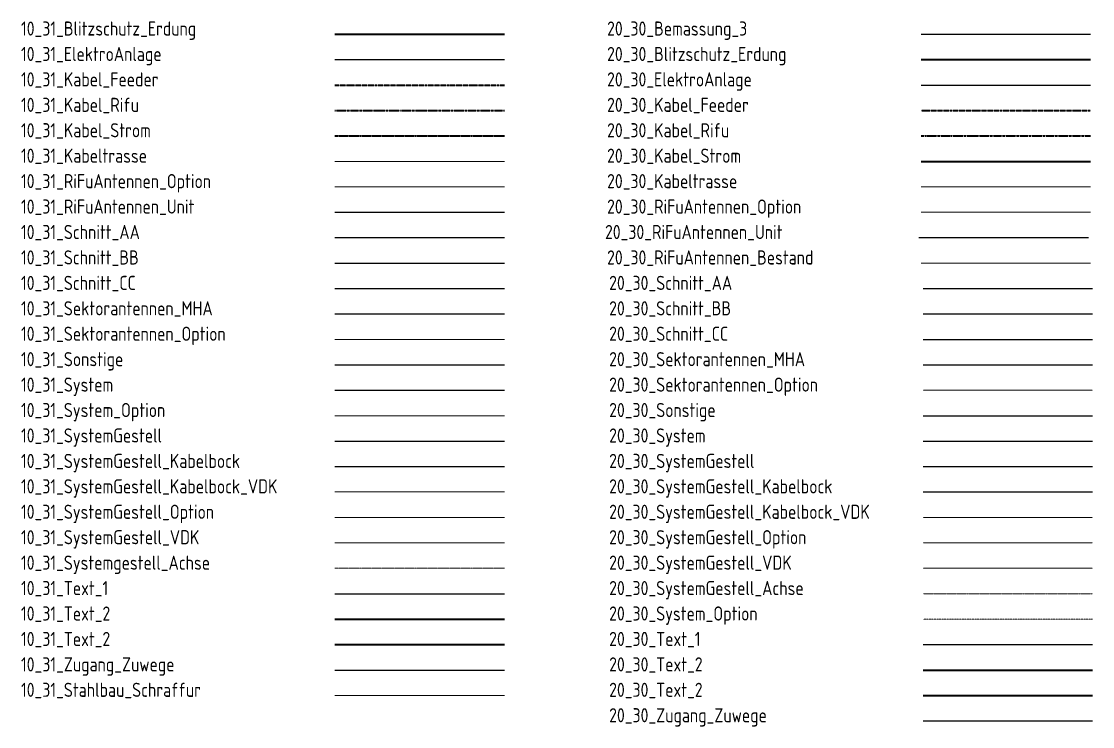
# Model space of a CAD drawing. Header units: millimetres. Extents: x -139278 to 641613, y -260926 to 217780.
# Drawn here: x 18689 to 37653, y -27145 to -14663 of the extents above; entities that cross this region are included whole.
import ezdxf
from ezdxf.enums import TextEntityAlignment as Align

# ---------------------------------------------------------------- set-up
doc = ezdxf.new("R2010")
doc.units = ezdxf.units.MM
for name, pattern in [('ACAD_ISO08W100', [36, 24, -3, 6, -3]), ('ACAD_ISO09W100', [45, 24, -3, 6, -3, 6, -3]), ('ACAD_ISO13W100', [36, 12, -3, 12, -3, 0, -3, 0, -3]), ('ACAD_ISO15W100', [39, 12, -3, 12, -3, 0, -3, 0, -3, 0, -3]), ('AUSGEZOGEN', [0]), ('GESTRICHELT', [0.75, 0.5, -0.25]), ('MITTE', [50.8, 31.75, -6.35, 6.35, -6.35])]:
    doc.linetypes.add(name, pattern=pattern)
for name, color, linetype, lineweight in [('10_31_Blitzschutz_Erdung', 30, 'ACAD_ISO09W100', 35), ('10_31_ElektroAnlage', 7, 'Continuous', 25), ('10_31_Kabel_Feeder', 21, 'ACAD_ISO13W100', 35), ('10_31_Kabel_Rifu', 121, 'ACAD_ISO15W100', 35), ('10_31_Kabel_Strom', 7, 'MITTE', 35), ('10_31_Kabeltrasse', 7, 'Continuous', 18), ('10_31_RiFuAntenne_Option', 121, 'GESTRICHELT', 18), ('10_31_RiFuAntenne_Unit', 141, 'Continuous', 25), ('10_31_Schnitt_AA', 7, 'Continuous', 25), ('10_31_Schnitt_BB', 7, 'Continuous', 25), ('10_31_Schnitt_CC', 7, 'Continuous', 25), ('10_31_Sektorantenne_MHA', 21, 'Continuous', 25), ('10_31_Sektorantenne_Option', 41, 'GESTRICHELT', 18), ('10_31_Sonstiges', 7, 'Continuous', 25), ('10_31_Stahlbau_Schraffur', 252, 'Continuous', 18), ('10_31_System', 81, 'Continuous', 25), ('10_31_System_Option', 61, 'GESTRICHELT', 18), ('10_31_SystemGestell', 6, 'Continuous', 25), ('10_31_SystemGestell_Kabelbock', 6, 'Continuous', 25), ('10_31_SystemGestell_Kabelbock_VDK', 16, 'GESTRICHELT', 18), ('10_31_SystemGestell_Option', 16, 'GESTRICHELT', 18), ('10_31_SystemGestell_VDK', 16, 'GESTRICHELT', 18), ('10_31_SystemGestellAchse', 61, 'MITTE', 18), ('10_31_Text_1', 7, 'Continuous', 25), ('10_31_Text_2', 2, 'Continuous', 25), ('10_31_Text_3', 3, 'Continuous', 25), ('10_31_Zugang_Zuwege', 3, 'Continuous', 25), ('20_30_Bemassung_3', 7, 'Continuous', 25), ('20_30_Blitzschutz_Erdung', 7, 'ACAD_ISO09W100', 35), ('20_30_ElektroAnlage', 7, 'Continuous', 25), ('20_30_Kabel_Feeder', 7, 'ACAD_ISO13W100', 35), ('20_30_Kabel_Rifu', 7, 'ACAD_ISO15W100', 35), ('20_30_Kabel_Strom', 7, 'ACAD_ISO08W100', 35), ('20_30_Kabeltrasse', 7, 'Continuous', 18), ('20_30_RifuAntenne_Option', 7, 'GESTRICHELT', 18), ('20_30_RiFuAntenne_Unit', 7, 'Continuous', 25), ('20_30_RiFuAntennen_Bestand', 7, 'AUSGEZOGEN', 18), ('20_30_Schnitt_AA', 7, 'Continuous', 25), ('20_30_Schnitt_BB', 7, 'Continuous', 25), ('20_30_Schnitt_CC', 7, 'Continuous', 25), ('20_30_Sektorantenne_MHA', 7, 'Continuous', 25), ('20_30_Sektorantenne_Option', 7, 'GESTRICHELT', 18), ('20_30_Sonstige', 7, 'Continuous', 25), ('20_30_System', 7, 'Continuous', 25), ('20_30_SystemGestell', 7, 'Continuous', 25), ('20_30_SystemGestell_Achse', 7, 'MITTE', 18), ('20_30_SystemGestell_Kabelbock', 7, 'Continuous', 25), ('20_30_SystemGestell_Kabelbock_VDK', 7, 'GESTRICHELT', 18), ('20_30_SystemGestell_Option', 7, 'GESTRICHELT', 18), ('20_30_SystemGestell_VDK', 7, 'GESTRICHELT', 18), ('20_30_Sytem_Option', 7, 'GESTRICHELT', 18), ('20_30_Text_1', 7, 'Continuous', 25), ('20_30_Text_2', 7, 'Continuous', 25), ('20_30_Text_3', 7, 'Continuous', 25), ('20_30_Zugang_Zuwege', 7, 'Continuous', 25)]:
    doc.layers.add(name, color=color, linetype=linetype, lineweight=lineweight)
doc.styles.add('ISOCP', font='ISOCP', dxfattribs={"width": 0.9})

msp = doc.modelspace()

# ---------------------------------------------------------------- linework, layer by layer
at = {"layer": '10_31_Blitzschutz_Erdung'}
msp.add_line((24240.398, -14888.984), (27240.398, -14888.984), dxfattribs=at)
at = {"layer": '10_31_ElektroAnlage'}
msp.add_line((24240.398, -15339.195), (27240.398, -15339.195), dxfattribs=at)
at = {"layer": '10_31_Kabel_Feeder', "color": 5, "ltscale": 0.1}
msp.add_line((24240.398, -15789.406), (27240.398, -15789.406), dxfattribs=at)
at = {"layer": '10_31_Kabel_Rifu', "ltscale": 0.1}
msp.add_line((24240.398, -16239.617), (27240.398, -16239.617), dxfattribs=at)
at = {"layer": '10_31_Kabel_Strom', "ltscale": 0.1}
msp.add_line((24240.398, -16689.829), (27240.398, -16689.829), dxfattribs=at)
at = {"layer": '10_31_Kabeltrasse'}
msp.add_line((24240.398, -17140.04), (27240.398, -17140.04), dxfattribs=at)
at = {"layer": '10_31_RiFuAntenne_Option', "ltscale": 5}
msp.add_line((24240.398, -17590.251), (27240.398, -17590.251), dxfattribs=at)
at = {"layer": '10_31_RiFuAntenne_Unit', "ltscale": 5}
msp.add_line((24240.398, -18040.462), (27240.398, -18040.462), dxfattribs=at)
at = {"layer": '10_31_Schnitt_AA'}
msp.add_line((24240.398, -18490.673), (27240.398, -18490.673), dxfattribs=at)
at = {"layer": '10_31_Schnitt_BB'}
msp.add_line((24240.398, -18940.885), (27240.398, -18940.885), dxfattribs=at)
at = {"layer": '10_31_Schnitt_CC'}
msp.add_line((24240.398, -19391.096), (27240.398, -19391.096), dxfattribs=at)
at = {"layer": '10_31_Sektorantenne_MHA'}
msp.add_line((24240.398, -19841.307), (27240.398, -19841.307), dxfattribs=at)
at = {"layer": '10_31_Sektorantenne_Option', "ltscale": 5}
msp.add_line((24240.398, -20291.518), (27240.398, -20291.518), dxfattribs=at)
at = {"layer": '10_31_Sonstiges'}
msp.add_line((24240.398, -20741.729), (27240.398, -20741.729), dxfattribs=at)
at = {"layer": '10_31_Stahlbau_Schraffur'}
msp.add_line((24240.398, -26594.475), (27240.398, -26594.475), dxfattribs=at)
at = {"layer": '10_31_System'}
msp.add_line((24240.398, -21191.941), (27240.398, -21191.941), dxfattribs=at)
at = {"layer": '10_31_System_Option', "ltscale": 5}
msp.add_line((24240.398, -21642.152), (27240.398, -21642.152), dxfattribs=at)
at = {"layer": '10_31_SystemGestell'}
msp.add_line((24240.398, -22092.363), (27240.398, -22092.363), dxfattribs=at)
at = {"layer": '10_31_SystemGestell_Kabelbock'}
msp.add_line((24240.398, -22542.574), (27240.398, -22542.574), dxfattribs=at)
at = {"layer": '10_31_SystemGestell_Kabelbock_VDK', "ltscale": 5}
msp.add_line((24240.398, -22992.785), (27240.398, -22992.785), dxfattribs=at)
at = {"layer": '10_31_SystemGestell_Option', "ltscale": 5}
msp.add_line((24240.398, -23442.996), (27240.398, -23442.996), dxfattribs=at)
at = {"layer": '10_31_SystemGestell_VDK', "ltscale": 5}
msp.add_line((24240.398, -23893.208), (27240.398, -23893.208), dxfattribs=at)
at = {"layer": '10_31_SystemGestellAchse', "ltscale": 0.1}
msp.add_line((24240.398, -24343.419), (27240.398, -24343.419), dxfattribs=at)
at = {"layer": '10_31_Text_1'}
msp.add_line((24240.398, -24793.63), (27240.398, -24793.63), dxfattribs=at)
at = {"layer": '10_31_Text_2', "lineweight": 35, "ltscale": 0.3}
msp.add_line((24240.398, -25243.841), (27240.398, -25243.841), dxfattribs=at)
at = {"layer": '10_31_Text_3', "lineweight": 35, "ltscale": 0.3}
msp.add_line((24240.398, -25694.052), (27240.398, -25694.052), dxfattribs=at)
at = {"layer": '10_31_Zugang_Zuwege'}
msp.add_line((24240.398, -26144.264), (27240.398, -26144.264), dxfattribs=at)
at = {"layer": '20_30_Bemassung_3'}
msp.add_line((34616.122, -14888.984), (37616.122, -14888.984), dxfattribs=at)
at = {"layer": '20_30_Blitzschutz_Erdung'}
msp.add_line((34616.122, -15339.195), (37616.122, -15339.195), dxfattribs=at)
at = {"layer": '20_30_ElektroAnlage'}
msp.add_line((34616.122, -15789.406), (37616.122, -15789.406), dxfattribs=at)
at = {"layer": '20_30_Kabel_Feeder', "ltscale": 0.1}
msp.add_line((34616.122, -16239.617), (37616.122, -16239.617), dxfattribs=at)
at = {"layer": '20_30_Kabel_Rifu', "ltscale": 0.1}
msp.add_line((34616.122, -16689.829), (37616.122, -16689.829), dxfattribs=at)
at = {"layer": '20_30_Kabel_Strom', "ltscale": 0.1}
msp.add_line((34616.122, -17140.04), (37616.122, -17140.04), dxfattribs=at)
at = {"layer": '20_30_Kabeltrasse'}
msp.add_line((34616.122, -17590.251), (37616.122, -17590.251), dxfattribs=at)
at = {"layer": '20_30_RifuAntenne_Option', "ltscale": 5}
msp.add_line((34616.122, -18040.462), (37616.122, -18040.462), dxfattribs=at)
at = {"layer": '20_30_RiFuAntenne_Unit'}
msp.add_line((34579.139, -18490.673), (37579.139, -18490.673), dxfattribs=at)
at = {"layer": '20_30_RiFuAntennen_Bestand', "ltscale": 5}
msp.add_line((34616.122, -18940.885), (37616.122, -18940.885), dxfattribs=at)
at = {"layer": '20_30_Schnitt_AA'}
msp.add_line((34653.104, -19391.096), (37653.104, -19391.096), dxfattribs=at)
at = {"layer": '20_30_Schnitt_BB'}
msp.add_line((34653.104, -19841.307), (37653.104, -19841.307), dxfattribs=at)
at = {"layer": '20_30_Schnitt_CC'}
msp.add_line((34653.104, -20291.518), (37653.104, -20291.518), dxfattribs=at)
at = {"layer": '20_30_Sektorantenne_MHA'}
msp.add_line((34653.104, -20741.729), (37653.104, -20741.729), dxfattribs=at)
at = {"layer": '20_30_Sektorantenne_Option', "ltscale": 5}
msp.add_line((34653.104, -21191.941), (37653.104, -21191.941), dxfattribs=at)
at = {"layer": '20_30_Sonstige'}
msp.add_line((34653.104, -21642.152), (37653.104, -21642.152), dxfattribs=at)
at = {"layer": '20_30_System'}
msp.add_line((34653.104, -22092.363), (37653.104, -22092.363), dxfattribs=at)
at = {"layer": '20_30_SystemGestell'}
msp.add_line((34653.104, -22542.574), (37653.104, -22542.574), dxfattribs=at)
at = {"layer": '20_30_SystemGestell_Achse', "ltscale": 0.1}
msp.add_line((34653.104, -24793.63), (37653.104, -24793.63), dxfattribs=at)
at = {"layer": '20_30_SystemGestell_Kabelbock'}
msp.add_line((34653.104, -22992.785), (37653.104, -22992.785), dxfattribs=at)
at = {"layer": '20_30_SystemGestell_Kabelbock_VDK', "ltscale": 5}
msp.add_line((34653.104, -23442.996), (37653.104, -23442.996), dxfattribs=at)
at = {"layer": '20_30_SystemGestell_Option', "ltscale": 5}
msp.add_line((34653.104, -23893.208), (37653.104, -23893.208), dxfattribs=at)
at = {"layer": '20_30_SystemGestell_VDK', "ltscale": 5}
msp.add_line((34653.104, -24343.419), (37653.104, -24343.419), dxfattribs=at)
at = {"layer": '20_30_Sytem_Option'}
msp.add_line((34653.104, -25243.841), (37653.104, -25243.841), dxfattribs=at)
at = {"layer": '20_30_Text_1'}
msp.add_line((34653.104, -25694.052), (37653.104, -25694.052), dxfattribs=at)
at = {"layer": '20_30_Text_2', "lineweight": 35, "ltscale": 0.3}
msp.add_line((34653.104, -26144.264), (37653.104, -26144.264), dxfattribs=at)
at = {"layer": '20_30_Text_3', "lineweight": 35, "ltscale": 0.3}
msp.add_line((34653.104, -26594.475), (37653.104, -26594.475), dxfattribs=at)
at = {"layer": '20_30_Zugang_Zuwege'}
msp.add_line((34653.104, -27044.686), (37653.104, -27044.686), dxfattribs=at)

# ---------------------------------------------------------------- texts
at = {"layer": '10_31_Blitzschutz_Erdung', "style": 'ISOCP', "width": 0.9}
msp.add_text('10_31_Blitzschutz_Erdung', height=250, dxfattribs=at).set_placement((18682.131, -14988.984), align=Align.BOTTOM_LEFT)
at = {"layer": '10_31_ElektroAnlage', "style": 'ISOCP', "width": 0.9}
msp.add_text('10_31_ElektroAnlage', height=250, dxfattribs=at).set_placement((18682.131, -15439.195), align=Align.BOTTOM_LEFT)
at = {"layer": '10_31_Kabel_Feeder', "ltscale": 0.1, "style": 'ISOCP', "width": 0.9}
msp.add_text('10_31_Kabel_Feeder', height=250, dxfattribs=at).set_placement((18682.131, -15889.406), align=Align.BOTTOM_LEFT)
at = {"layer": '10_31_Kabel_Rifu', "ltscale": 0.1, "style": 'ISOCP', "width": 0.9}
msp.add_text('10_31_Kabel_Rifu', height=250, dxfattribs=at).set_placement((18682.131, -16339.617), align=Align.BOTTOM_LEFT)
at = {"layer": '10_31_Kabel_Strom', "ltscale": 0.1, "style": 'ISOCP', "width": 0.9}
msp.add_text('10_31_Kabel_Strom', height=250, dxfattribs=at).set_placement((18682.131, -16789.829), align=Align.BOTTOM_LEFT)
at = {"layer": '10_31_Kabeltrasse', "style": 'ISOCP', "width": 0.9}
msp.add_text('10_31_Kabeltrasse', height=250, dxfattribs=at).set_placement((18682.131, -17240.04), align=Align.BOTTOM_LEFT)
at = {"layer": '10_31_RiFuAntenne_Option', "ltscale": 5, "style": 'ISOCP', "width": 0.9}
msp.add_text('10_31_RiFuAntennen_Option', height=250, dxfattribs=at).set_placement((18682.131, -17690.251), align=Align.BOTTOM_LEFT)
at = {"layer": '10_31_RiFuAntenne_Unit', "ltscale": 5, "style": 'ISOCP', "width": 0.9}
msp.add_text('10_31_RiFuAntennen_Unit', height=250, dxfattribs=at).set_placement((18682.131, -18140.462), align=Align.BOTTOM_LEFT)
at = {"layer": '10_31_Schnitt_AA', "style": 'ISOCP', "width": 0.9}
msp.add_text('10_31_Schnitt_AA', height=250, dxfattribs=at).set_placement((18682.131, -18590.673), align=Align.BOTTOM_LEFT)
at = {"layer": '10_31_Schnitt_BB', "style": 'ISOCP', "width": 0.9}
msp.add_text('10_31_Schnitt_BB', height=250, dxfattribs=at).set_placement((18682.131, -19040.885), align=Align.BOTTOM_LEFT)
at = {"layer": '10_31_Schnitt_CC', "style": 'ISOCP', "width": 0.9}
msp.add_text('10_31_Schnitt_CC', height=250, dxfattribs=at).set_placement((18682.131, -19491.096), align=Align.BOTTOM_LEFT)
at = {"layer": '10_31_Sektorantenne_MHA', "style": 'ISOCP', "width": 0.9}
msp.add_text('10_31_Sektorantennen_MHA', height=250, dxfattribs=at).set_placement((18682.131, -19941.307), align=Align.BOTTOM_LEFT)
at = {"layer": '10_31_Sektorantenne_Option', "ltscale": 5, "style": 'ISOCP', "width": 0.9}
msp.add_text('10_31_Sektorantennen_Option', height=250, dxfattribs=at).set_placement((18682.131, -20391.518), align=Align.BOTTOM_LEFT)
at = {"layer": '10_31_Sonstiges', "style": 'ISOCP', "width": 0.9}
msp.add_text('10_31_Sonstige', height=250, dxfattribs=at).set_placement((18682.131, -20841.729), align=Align.BOTTOM_LEFT)
at = {"layer": '10_31_Stahlbau_Schraffur', "style": 'ISOCP', "width": 0.9}
msp.add_text('10_31_Stahlbau_Schraffur', height=250, dxfattribs=at).set_placement((18682.131, -26694.475), align=Align.BOTTOM_LEFT)
at = {"layer": '10_31_System', "style": 'ISOCP', "width": 0.9}
msp.add_text('10_31_System', height=250, dxfattribs=at).set_placement((18682.131, -21291.941), align=Align.BOTTOM_LEFT)
at = {"layer": '10_31_System_Option', "ltscale": 5, "style": 'ISOCP', "width": 0.9}
msp.add_text('10_31_System_Option', height=250, dxfattribs=at).set_placement((18682.131, -21742.152), align=Align.BOTTOM_LEFT)
at = {"layer": '10_31_SystemGestell', "style": 'ISOCP', "width": 0.9}
msp.add_text('10_31_SystemGestell', height=250, dxfattribs=at).set_placement((18682.131, -22192.363), align=Align.BOTTOM_LEFT)
at = {"layer": '10_31_SystemGestell_Kabelbock', "style": 'ISOCP', "width": 0.9}
msp.add_text('10_31_SystemGestell_Kabelbock', height=250, dxfattribs=at).set_placement((18682.131, -22642.574), align=Align.BOTTOM_LEFT)
at = {"layer": '10_31_SystemGestell_Kabelbock_VDK', "ltscale": 5, "style": 'ISOCP', "width": 0.9}
msp.add_text('10_31_SystemGestell_Kabelbock_VDK', height=250, dxfattribs=at).set_placement((18682.131, -23092.785), align=Align.BOTTOM_LEFT)
at = {"layer": '10_31_SystemGestell_Option', "ltscale": 5, "style": 'ISOCP', "width": 0.9}
msp.add_text('10_31_SystemGestell_Option', height=250, dxfattribs=at).set_placement((18682.131, -23542.996), align=Align.BOTTOM_LEFT)
at = {"layer": '10_31_SystemGestell_VDK', "ltscale": 5, "style": 'ISOCP', "width": 0.9}
msp.add_text('10_31_SystemGestell_VDK', height=250, dxfattribs=at).set_placement((18682.131, -23993.208), align=Align.BOTTOM_LEFT)
at = {"layer": '10_31_SystemGestellAchse', "ltscale": 0.1, "style": 'ISOCP', "width": 0.9}
msp.add_text('10_31_Systemgestell_Achse', height=250, dxfattribs=at).set_placement((18682.131, -24443.419), align=Align.BOTTOM_LEFT)
at = {"layer": '10_31_Text_1', "style": 'ISOCP', "width": 0.9}
msp.add_text('10_31_Text_1', height=250, dxfattribs=at).set_placement((18682.131, -24893.63), align=Align.BOTTOM_LEFT)
at = {"layer": '10_31_Text_2', "style": 'ISOCP', "width": 0.9}
msp.add_text('10_31_Text_2', height=250, dxfattribs=at).set_placement((18682.131, -25343.841), align=Align.BOTTOM_LEFT)
at = {"layer": '10_31_Text_3', "style": 'ISOCP', "width": 0.9}
msp.add_text('10_31_Text_2', height=250, dxfattribs=at).set_placement((18682.131, -25794.052), align=Align.BOTTOM_LEFT)
at = {"layer": '10_31_Zugang_Zuwege', "style": 'ISOCP', "width": 0.9}
msp.add_text('10_31_Zugang_Zuwege', height=250, dxfattribs=at).set_placement((18682.131, -26244.264), align=Align.BOTTOM_LEFT)
at = {"layer": '20_30_Bemassung_3', "style": 'ISOCP', "width": 0.9}
msp.add_text('20_30_Bemassung_3', height=250, dxfattribs=at).set_placement((29057.855, -14988.984), align=Align.BOTTOM_LEFT)
at = {"layer": '20_30_Blitzschutz_Erdung', "style": 'ISOCP', "width": 0.9}
msp.add_text('20_30_Blitzschutz_Erdung', height=250, dxfattribs=at).set_placement((29057.855, -15439.195), align=Align.BOTTOM_LEFT)
at = {"layer": '20_30_ElektroAnlage', "style": 'ISOCP', "width": 0.9}
msp.add_text('20_30_ElektroAnlage', height=250, dxfattribs=at).set_placement((29057.855, -15889.406), align=Align.BOTTOM_LEFT)
at = {"layer": '20_30_Kabel_Feeder', "ltscale": 0.1, "style": 'ISOCP', "width": 0.9}
msp.add_text('20_30_Kabel_Feeder', height=250, dxfattribs=at).set_placement((29057.855, -16339.617), align=Align.BOTTOM_LEFT)
at = {"layer": '20_30_Kabel_Rifu', "ltscale": 0.1, "style": 'ISOCP', "width": 0.9}
msp.add_text('20_30_Kabel_Rifu', height=250, dxfattribs=at).set_placement((29057.855, -16789.829), align=Align.BOTTOM_LEFT)
at = {"layer": '20_30_Kabel_Strom', "ltscale": 0.1, "style": 'ISOCP', "width": 0.9}
msp.add_text('20_30_Kabel_Strom', height=250, dxfattribs=at).set_placement((29057.855, -17240.04), align=Align.BOTTOM_LEFT)
at = {"layer": '20_30_Kabeltrasse', "style": 'ISOCP', "width": 0.9}
msp.add_text('20_30_Kabeltrasse', height=250, dxfattribs=at).set_placement((29057.855, -17690.251), align=Align.BOTTOM_LEFT)
at = {"layer": '20_30_RifuAntenne_Option', "ltscale": 5, "style": 'ISOCP', "width": 0.9}
msp.add_text('20_30_RiFuAntennen_Option', height=250, dxfattribs=at).set_placement((29057.855, -18140.462), align=Align.BOTTOM_LEFT)
at = {"layer": '20_30_RiFuAntenne_Unit', "style": 'ISOCP', "width": 0.9}
msp.add_text('20_30_RiFuAntennen_Unit', height=250, dxfattribs=at).set_placement((29020.872, -18590.673), align=Align.BOTTOM_LEFT)
at = {"layer": '20_30_RiFuAntennen_Bestand', "ltscale": 5, "style": 'ISOCP', "width": 0.9}
msp.add_text('20_30_RiFuAntennen_Bestand', height=250, dxfattribs=at).set_placement((29057.855, -19040.885), align=Align.BOTTOM_LEFT)
at = {"layer": '20_30_Schnitt_AA', "style": 'ISOCP', "width": 0.9}
msp.add_text('20_30_Schnitt_AA', height=250, dxfattribs=at).set_placement((29094.837, -19491.096), align=Align.BOTTOM_LEFT)
at = {"layer": '20_30_Schnitt_BB', "style": 'ISOCP', "width": 0.9}
msp.add_text('20_30_Schnitt_BB', height=250, dxfattribs=at).set_placement((29094.837, -19941.307), align=Align.BOTTOM_LEFT)
at = {"layer": '20_30_Schnitt_CC', "style": 'ISOCP', "width": 0.9}
msp.add_text('20_30_Schnitt_CC', height=250, dxfattribs=at).set_placement((29094.837, -20391.518), align=Align.BOTTOM_LEFT)
at = {"layer": '20_30_Sektorantenne_MHA', "style": 'ISOCP', "width": 0.9}
msp.add_text('20_30_Sektorantennen_MHA', height=250, dxfattribs=at).set_placement((29094.837, -20841.729), align=Align.BOTTOM_LEFT)
at = {"layer": '20_30_Sektorantenne_Option', "ltscale": 5, "style": 'ISOCP', "width": 0.9}
msp.add_text('20_30_Sektorantennen_Option', height=250, dxfattribs=at).set_placement((29094.837, -21291.941), align=Align.BOTTOM_LEFT)
at = {"layer": '20_30_Sonstige', "style": 'ISOCP', "width": 0.9}
msp.add_text('20_30_Sonstige', height=250, dxfattribs=at).set_placement((29094.837, -21742.152), align=Align.BOTTOM_LEFT)
at = {"layer": '20_30_System', "style": 'ISOCP', "width": 0.9}
msp.add_text('20_30_System', height=250, dxfattribs=at).set_placement((29094.837, -22192.363), align=Align.BOTTOM_LEFT)
at = {"layer": '20_30_SystemGestell', "style": 'ISOCP', "width": 0.9}
msp.add_text('20_30_SystemGestell', height=250, dxfattribs=at).set_placement((29094.837, -22642.574), align=Align.BOTTOM_LEFT)
at = {"layer": '20_30_SystemGestell_Achse', "ltscale": 0.1, "style": 'ISOCP', "width": 0.9}
msp.add_text('20_30_SystemGestell_Achse', height=250, dxfattribs=at).set_placement((29094.837, -24893.63), align=Align.BOTTOM_LEFT)
at = {"layer": '20_30_SystemGestell_Kabelbock', "style": 'ISOCP', "width": 0.9}
msp.add_text('20_30_SystemGestell_Kabelbock', height=250, dxfattribs=at).set_placement((29094.837, -23092.785), align=Align.BOTTOM_LEFT)
at = {"layer": '20_30_SystemGestell_Kabelbock_VDK', "ltscale": 5, "style": 'ISOCP', "width": 0.9}
msp.add_text('20_30_SystemGestell_Kabelbock_VDK', height=250, dxfattribs=at).set_placement((29094.837, -23542.996), align=Align.BOTTOM_LEFT)
at = {"layer": '20_30_SystemGestell_Option', "ltscale": 5, "style": 'ISOCP', "width": 0.9}
msp.add_text('20_30_SystemGestell_Option', height=250, dxfattribs=at).set_placement((29094.837, -23993.208), align=Align.BOTTOM_LEFT)
at = {"layer": '20_30_SystemGestell_VDK', "ltscale": 5, "style": 'ISOCP', "width": 0.9}
msp.add_text('20_30_SystemGestell_VDK', height=250, dxfattribs=at).set_placement((29094.837, -24443.419), align=Align.BOTTOM_LEFT)
at = {"layer": '20_30_Sytem_Option', "style": 'ISOCP', "width": 0.9}
msp.add_text('20_30_System_Option', height=250, dxfattribs=at).set_placement((29094.837, -25343.841), align=Align.BOTTOM_LEFT)
at = {"layer": '20_30_Text_1', "style": 'ISOCP', "width": 0.9}
msp.add_text('20_30_Text_1', height=250, dxfattribs=at).set_placement((29094.837, -25794.052), align=Align.BOTTOM_LEFT)
at = {"layer": '20_30_Text_2', "style": 'ISOCP', "width": 0.9}
msp.add_text('20_30_Text_2', height=250, dxfattribs=at).set_placement((29094.837, -26244.264), align=Align.BOTTOM_LEFT)
at = {"layer": '20_30_Text_3', "style": 'ISOCP', "width": 0.9}
msp.add_text('20_30_Text_2', height=250, dxfattribs=at).set_placement((29094.837, -26694.475), align=Align.BOTTOM_LEFT)
at = {"layer": '20_30_Zugang_Zuwege', "style": 'ISOCP', "width": 0.9}
msp.add_text('20_30_Zugang_Zuwege', height=250, dxfattribs=at).set_placement((29094.837, -27144.686), align=Align.BOTTOM_LEFT)

doc.saveas('drawing.dxf')
